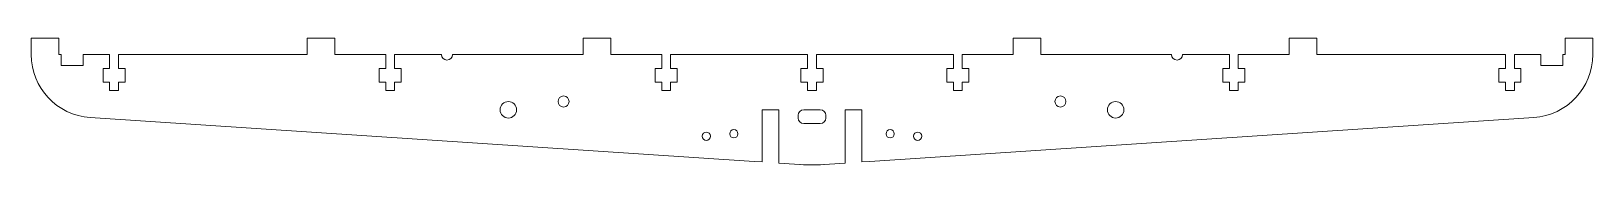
# Model space of a CAD drawing. Header units: millimetres. Extents: x -283 to 283, y -40 to 6.
import ezdxf

# ---------------------------------------------------------------- set-up
doc = ezdxf.new("R2010")
doc.units = ezdxf.units.MM
for name, color, linetype, lineweight in [('BaseSupportMain', 1, 'CONTINUOUS', 0), ('LandingGearMount', 1, 'CONTINUOUS', 0), ('LandingGearSwitchMount', 1, 'CONTINUOUS', 0)]:
    doc.layers.add(name, color=color, linetype=linetype, lineweight=lineweight)

msp = doc.modelspace()

# ---------------------------------------------------------------- linework, layer by layer
at = {"layer": 'BaseSupportMain'}
for p, q in [((-282.84, 0), (-282.84, 6)), ((-282.84, 6), (-272.84, 6)), ((-272.84, 6), (-272.84, 0)), ((-182.84, 0), (-182.84, 6)), ((-182.84, 6), (-172.84, 6)), ((-172.84, 6), (-172.84, 0)), ((-82.84, 0), (-82.84, 6)), ((-82.84, 6), (-72.84, 6)), ((-72.84, 6), (-72.84, 0)), ((82.84, 6), (72.84, 6)), ((72.84, 6), (72.84, 0)), ((82.84, 0), (82.84, 6)), ((182.84, 6), (172.84, 6)), ((172.84, 6), (172.84, 0)), ((182.84, 0), (182.84, 6)), ((282.84, 6), (272.84, 6)), ((272.84, 6), (272.84, 0)), ((282.84, 0), (282.84, 6)), ((-272.84, 0), (-272, 0)), ((-272, 0), (-272, -4)), ((-264, 0), (-264, -4)), ((-264, 0), (-254.44, 0)), ((-254.44, 0), (-254.44, -5)), ((-251.24, 0), (-251.24, -5)), ((-251.24, 0), (-182.84, 0)), ((-172.84, 0), (-154.44, 0)), ((-154.44, 0), (-154.44, -5)), ((-151.24, 0), (-151.24, -5)), ((-151.24, 0), (-144.24, 0)), ((-144.24, 0), (-140.24, 0)), ((-140.24, 0), (-134.24, 0)), ((-130.24, 0), (-82.84, 0)), ((-72.84, 0), (-54.44, 0)), ((-54.44, 0), (-54.44, -5)), ((-51.24, 0), (-51.24, -5)), ((-51.24, 0), (-1.6, 0)), ((51.24, 0), (1.6, 0)), ((51.24, 0), (51.24, -5)), ((54.44, 0), (54.44, -5)), ((72.84, 0), (54.44, 0)), ((130.24, 0), (82.84, 0)), ((-272, -4), (-264, -4)), ((-256.84, -5), (-256.84, -10)), ((-254.44, -5), (-256.84, -5)), ((-251.24, -5), (-248.84, -5)), ((-248.84, -5), (-248.84, -10)), ((-156.84, -5), (-156.84, -10)), ((-154.44, -5), (-156.84, -5)), ((-151.24, -5), (-148.84, -5)), ((-148.84, -5), (-148.84, -10)), ((-56.84, -5), (-56.84, -10)), ((-54.44, -5), (-56.84, -5)), ((-51.24, -5), (-48.84, -5)), ((-48.84, -5), (-48.84, -10)), ((-4, -5), (-4, -10)), ((-1.6, -5), (-4, -5)), ((-1.6, 0), (-1.6, -5)), ((1.6, 0), (1.6, -5)), ((1.6, -5), (4, -5)), ((4, -5), (4, -10)), ((48.84, -5), (48.84, -10)), ((51.24, -5), (48.84, -5)), ((54.44, -5), (56.84, -5)), ((56.84, -5), (56.84, -10)), ((140.24, 0), (134.24, 0)), ((140.24, 0), (144.24, 0)), ((151.24, 0), (144.24, 0)), ((148.84, -5), (148.84, -10)), ((151.24, -5), (148.84, -5)), ((151.24, 0), (151.24, -5)), ((154.44, 0), (154.44, -5)), ((172.84, 0), (154.44, 0)), ((154.44, -5), (156.84, -5)), ((156.84, -5), (156.84, -10)), ((251.24, 0), (182.84, 0)), ((248.84, -5), (248.84, -10)), ((251.24, -5), (248.84, -5)), ((251.24, 0), (251.24, -5)), ((254.44, 0), (254.44, -5)), ((264, 0), (254.44, 0)), ((254.44, -5), (256.84, -5)), ((256.84, -5), (256.84, -10)), ((264, 0), (264, -4)), ((272, -4), (264, -4)), ((272, 0), (272, -4)), ((272.84, 0), (272, 0)), ((-256.84, -10), (-254.44, -10)), ((-254.44, -10), (-254.44, -13)), ((-251.24, -10), (-248.84, -10)), ((-251.24, -10), (-251.24, -13)), ((-156.84, -10), (-154.44, -10)), ((-154.44, -10), (-154.44, -13)), ((-151.24, -10), (-148.84, -10)), ((-151.24, -10), (-151.24, -13)), ((-56.84, -10), (-54.44, -10)), ((-54.44, -10), (-54.44, -13)), ((-51.24, -10), (-48.84, -10)), ((-51.24, -10), (-51.24, -13)), ((-4, -10), (-1.6, -10)), ((-1.6, -10), (-1.6, -13)), ((1.6, -10), (4, -10)), ((1.6, -10), (1.6, -13)), ((48.84, -10), (51.24, -10)), ((51.24, -10), (51.24, -13)), ((54.44, -10), (56.84, -10)), ((54.44, -10), (54.44, -13)), ((148.84, -10), (151.24, -10)), ((151.24, -10), (151.24, -13)), ((154.44, -10), (156.84, -10)), ((154.44, -10), (154.44, -13)), ((248.84, -10), (251.24, -10)), ((251.24, -10), (251.24, -13)), ((254.44, -10), (256.84, -10)), ((254.44, -10), (254.44, -13)), ((-254.44, -13), (-251.24, -13)), ((-154.44, -13), (-151.24, -13)), ((-54.44, -13), (-51.24, -13)), ((-1.6, -13), (1.6, -13)), ((51.24, -13), (54.44, -13)), ((151.24, -13), (154.44, -13)), ((251.24, -13), (254.44, -13)), ((-18, -20), (-12, -20)), ((-18, -20), (-18, -38.7)), ((-12, -20), (-12, -39.1)), ((-5, -23), (-5, -22)), ((-3, -20), (3, -20)), ((5, -22), (5, -23)), ((12, -20), (18, -20)), ((12, -20), (12, -39.1)), ((18, -20), (18, -38.7)), ((-261.51, -22.79), (-21, -38.7)), ((3, -25), (-3, -25)), ((261.51, -22.79), (21, -38.7)), ((-21, -38.7), (-18, -38.9)), ((-18, -38.7), (-18, -38.9)), ((-12, -39.1), (-12, -39.29)), ((-12, -39.29), (-2.64, -39.91)), ((12, -39.29), (2.64, -39.91)), ((12, -39.1), (12, -39.29)), ((18, -38.7), (18, -38.9)), ((18, -38.9), (21, -38.7))]:
    msp.add_line(p, q, dxfattribs=at)
for centre, radius, start, end in [((-260, 0), 22.84, 180, 266.2163), ((-132.24, 0), 2, 180, 360), ((260, 0), 22.84, 273.7837, 0), ((132.24, 0), 2, 180, 0), ((-3, -22), 2, 90, 180), ((3, -22), 2, 0, 90), ((-3, -23), 2, 180, 270), ((3, -23), 2, 270, 0), ((0, 0), 40, 264.2273, 270), ((0, 0), 40, 270, 275.7727)]:
    msp.add_arc(centre, radius, start, end, dxfattribs=at)
at = {"layer": 'LandingGearMount'}
for centre in [(-110, -20), (110, -20)]:
    msp.add_circle(centre, 3, dxfattribs=at)
for centre, start, end in [((-90, -17), 0, 180), ((90, -17), 0, 180), ((-90, -17), 180, 0), ((90, -17), 180, 0)]:
    msp.add_arc(centre, 2, start, end, dxfattribs=at)
at = {"layer": 'LandingGearSwitchMount'}
for centre in [(-38.28, -29.58), (-28.32, -28.7), (28.32, -28.7), (38.28, -29.58)]:
    msp.add_circle(centre, 1.5, dxfattribs=at)

doc.saveas('drawing.dxf')
